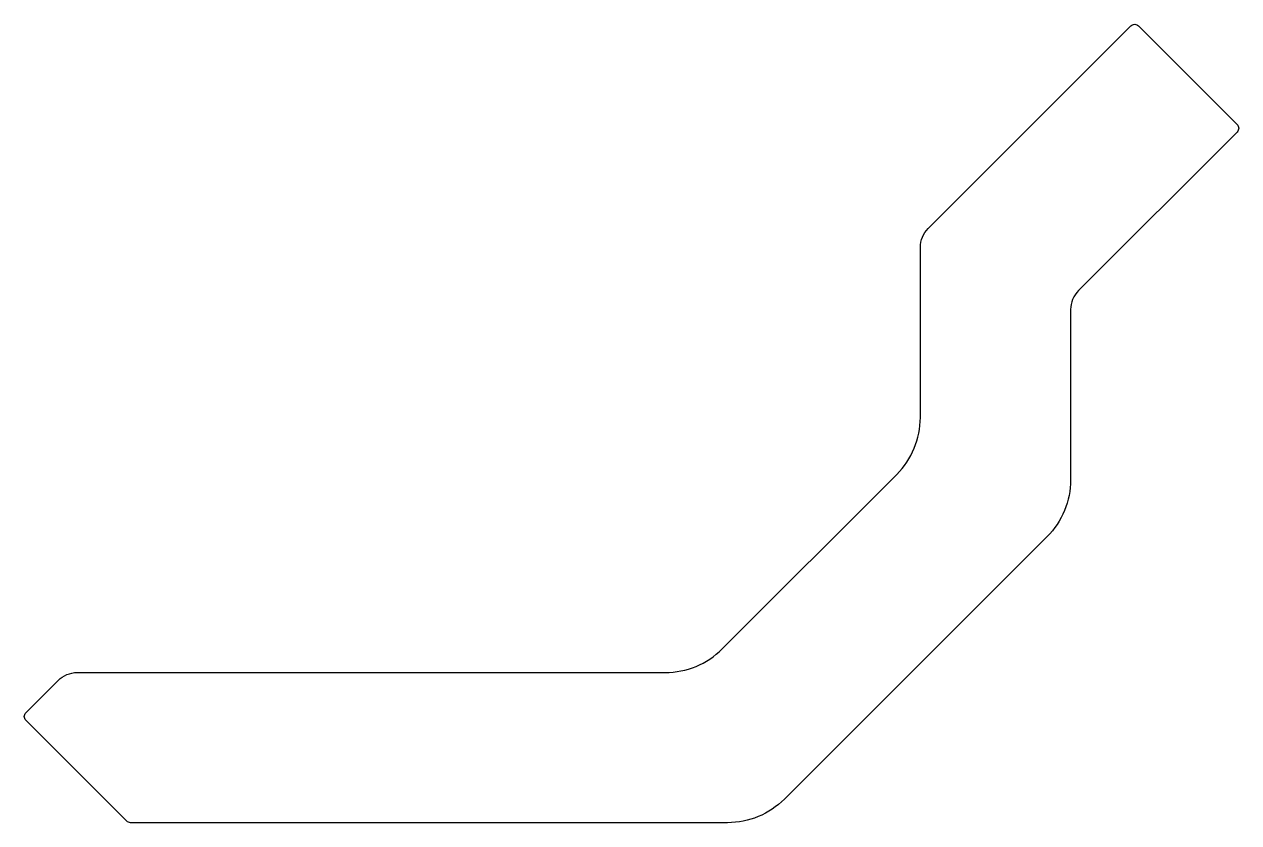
# Model space of a CAD drawing. Header units: inches. Extents: x -2 to 20.7, y 0 to 14.9.
import ezdxf

# ---------------------------------------------------------------- set-up
doc = ezdxf.new("R2010")
doc.units = ezdxf.units.IN

msp = doc.modelspace()

# ---------------------------------------------------------------- linework, layer by layer
at = {"layer": 'OUTER_PROFILES'}
msp.add_lwpolyline([(11.13, 0), (0, 0, -0.198912), (-0.071, 0.029), (-1.952, 1.911, -0.414214), (-1.952, 2.052), (-1.348, 2.655, -0.198912), (-0.995, 2.802), (9.969, 2.802, 0.198912), (11.03, 3.241), (14.287, 6.498, 0.198912), (14.726, 7.559), (14.726, 10.732, -0.198912), (14.872, 11.085), (18.651, 14.864, -0.414214), (18.793, 14.864), (20.632, 13.024, -0.414214), (20.632, 12.883), (17.674, 9.925, 0.198912), (17.528, 9.571), (17.528, 6.398, -0.198912), (17.088, 5.337), (12.19, 0.439, -0.198912)], format="xyb", close=True, dxfattribs=at)

doc.saveas('drawing.dxf')
